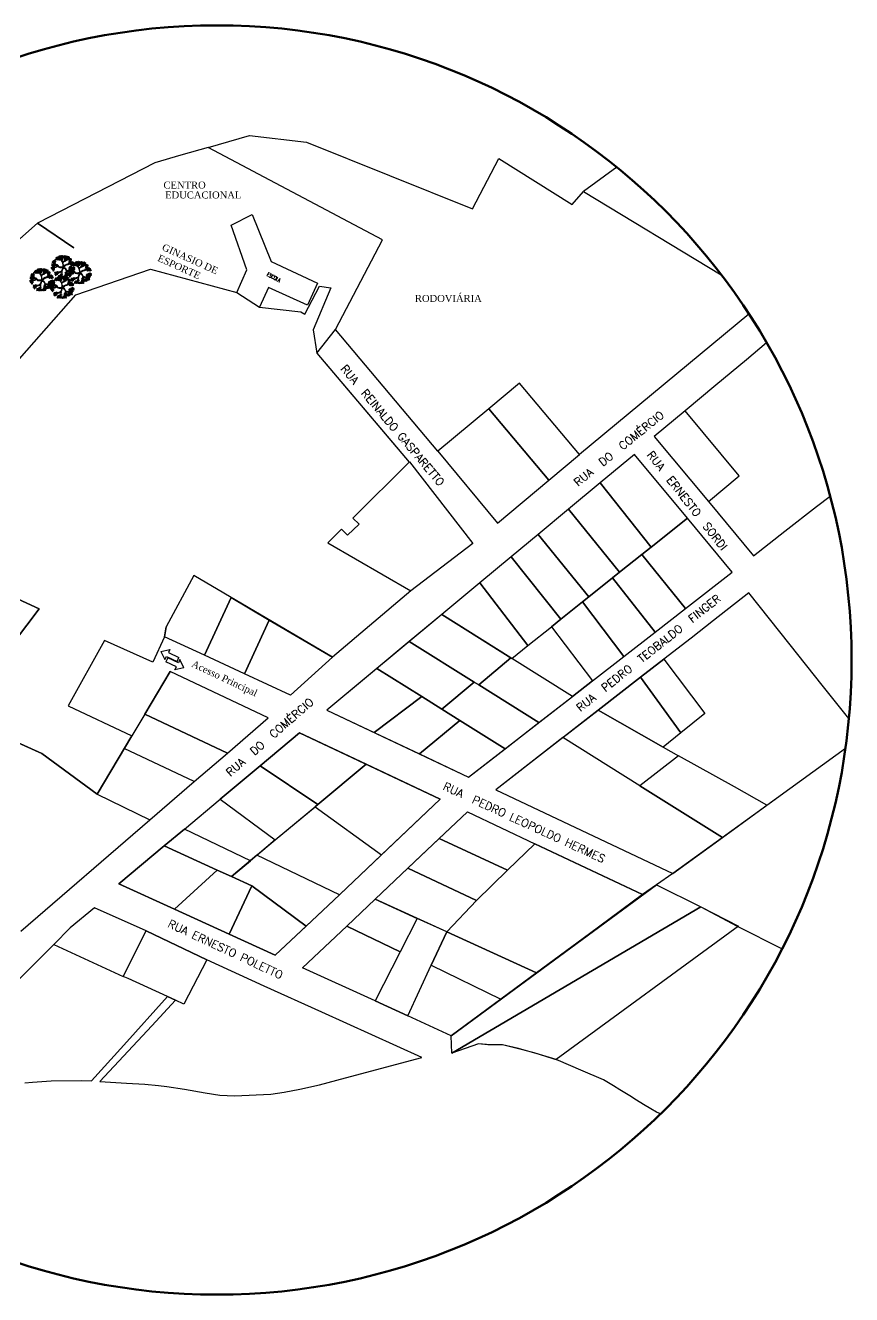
# Model space of a CAD drawing. Header units: metres. Extents: x 2113 to 5678, y -2764 to 956.
# Drawn here: x 5368.2 to 5678, y -24.1 to 451.8 of the extents above; entities that cross this region are included whole.
import ezdxf
from ezdxf.enums import TextEntityAlignment as Align

# ---------------------------------------------------------------- set-up
doc = ezdxf.new("R2010")
doc.units = ezdxf.units.M
doc.header["$MEASUREMENT"] = 0
doc.linetypes.add('CONTINUO', pattern=[0])
for name, color, linetype in [('ATUALIZADO', 4, 'Continuous'), ('CADASTRO', 114, 'CONTINUO'), ('Layout', 3, 'Continuous'), ('Layout-int', 7, 'Continuous'), ('PAREDE', 7, 'Continuous'), ('TELHADO', 6, 'Continuous'), ('TextoÁreas', 7, 'Continuous'), ('TXT_LOGRADOUROS_2000', 7, 'Continuous'), ('TXT_QUADRAFISCAL_5000', 7, 'Continuous')]:
    doc.layers.add(name, color=color, linetype=linetype)
doc.styles.add('ROMANS', font='romans.shx')
doc.styles.add('SIMPLEX', font='simplex', dxfattribs={"height": 0.2})
doc.styles.add('TimesNewRoman', font='times.ttf')

# ---------------------------------------------------------------- blocks, each defined once
blk = doc.blocks.new('Setaxr01')
for p, q in [((925, 175), (0, 175)), ((0, 175), (0, -175)), ((1500, 0), (925, 450)), ((925, 450), (925, 175)), ((1500, 0), (925, -450)), ((925, -175), (0, -175)), ((925, -450), (925, -175))]:
    blk.add_line(p, q)
blk = doc.blocks.new('Arb009')
at = {"layer": 'Layout-int'}
h = blk.add_hatch(dxfattribs=at)
h.set_pattern_fill('_USER', color=0, scale=3.5, style=0, pattern_type=0)
h.set_pattern_definition([(0, (-461.5944, -432.1095), (0, 3.5), [])])
h.paths.add_polyline_path([(-177, 393), (-242, 396), (-266, 420), (-239, 390), (-177, 387), (-132, 381), (-111, 336), (-52, 247), (-16, 126), (-14, 37), (-94, 13), (-195, 28), (-218, 75), (-251, 114), (-384, 129), (-423, 221), (-393, 132), (-456, 129), (-393, 120), (-462, 81), (-379, 117), (-313, 108), (-260, 99), (-227, 72), (-310, 34), (-459, -14), (-313, 25), (-227, 58), (-198, 13), (-94, -2), (-49, 1), (-31, 7), (-22, 1), (-19, -8), (-22, -26), (-49, -103), (-73, -147), (-117, -189), (-156, -201), (-227, -215), (-281, -230), (-337, -293), (-281, -242), (-227, -221), (-156, -215), (-114, -201), (-82, -174), (-61, -180), (-55, -195), (-64, -260), (-70, -296), (-85, -325), (-114, -355), (-162, -370), (-192, -388), (-162, -373), (-114, -364), (-85, -340), (-91, -423), (-76, -325), (-64, -305), (-52, -266), (-55, -236), (-49, -210), (-49, -180), (-49, -156), (-40, -135), (-22, -97), (-14, -70), (-5, -34), (7, -20), (34, -23), (70, -34), (93, -49), (123, -121), (144, -147), (111, -210), (153, -251), (173, -281), (165, -328), (141, -352), (105, -373), (93, -417), (96, -432), (99, -414), (108, -376), (144, -355), (170, -331), (179, -284), (173, -251), (159, -242), (129, -218), (153, -162), (224, -165), (289, -174), (346, -204), (393, -248), (354, -198), (301, -168), (316, -121), (363, -112), (435, -165), (372, -112), (402, -94), (432, -88), (467, -82), (423, -85), (378, -94), (348, -106), (304, -106), (286, -165), (215, -156), (159, -141), (132, -97), (111, -46), (93, -23), (43, -8), (13, 4), (37, 34), (93, 87), (147, 126), (209, 138), (289, 161), (348, 152), (437, 149), (467, 155), (435, 155), (340, 161), (301, 170), (301, 209), (307, 253), (325, 304), (334, 348), (340, 369), (319, 304), (295, 247), (286, 191), (283, 173), (236, 152), (197, 147), (144, 135), (78, 102), (28, 52), (10, 58), (7, 105), (-5, 149), (-16, 200), (-8, 233), (10, 253), (52, 283), (99, 292), (144, 333), (188, 384), (206, 470), (173, 387), (135, 336), (96, 304), (78, 313), (70, 399), (70, 461), (67, 500), (58, 425), (61, 381), (70, 313), (67, 298), (40, 292), (16, 268), (-14, 247), (-31, 250), (-61, 304), (-55, 345), (-40, 381), (-34, 425), (-40, 473), (-58, 503), (-43, 464), (-43, 408), (-52, 381), (-61, 348), (-73, 328), (-91, 331), (-114, 372), (-132, 411), (-168, 467), (-135, 390)])
for points in [[(-533, -17), (-521, 1), (-521, -17), (-515, -32), (-521, -32), (-533, -29)], [(-512, 96), (-506, 105), (-500, 96), (-497, 84), (-503, 84), (-512, 87)], [(-506, 158), (-500, 167), (-494, 158), (-491, 147), (-497, 147), (-506, 149)], [(-503, 123), (-497, 132), (-491, 123), (-488, 111), (-494, 111), (-503, 114)], [(-497, 7), (-491, 16), (-485, 7), (-482, -5), (-488, -5), (-497, -2)], [(-491, 46), (-485, 49), (-482, 60), (-485, 69), (-488, 75), (-491, 66), (-494, 60)], [(-485, 224), (-479, 227), (-476, 239), (-479, 247), (-482, 253), (-485, 244), (-488, 239)], [(-479, 152), (-473, 161), (-468, 152), (-465, 141), (-470, 141), (-479, 144)], [(-473, 75), (-468, 78), (-465, 90), (-468, 99), (-470, 105), (-473, 96), (-476, 90)], [(-473, 123), (-468, 132), (-462, 123), (-459, 111), (-465, 111), (-473, 114)], [(-470, 244), (-465, 253), (-459, 244), (-456, 233), (-462, 233), (-470, 236)], [(-470, 66), (-465, 75), (-459, 66), (-456, 55), (-462, 55), (-470, 58)], [(-468, -20), (-462, -17), (-459, -5), (-462, 4), (-465, 10), (-468, 1), (-470, -5)], [(-177, 393), (-242, 396), (-266, 420), (-239, 390), (-177, 387), (-132, 381), (-111, 336), (-52, 247), (-16, 126), (-14, 37), (-94, 13), (-195, 28), (-218, 75), (-251, 114), (-384, 129), (-423, 221), (-393, 132), (-456, 129), (-393, 120), (-462, 81), (-379, 117), (-313, 108), (-260, 99), (-227, 72), (-310, 34), (-459, -14), (-313, 25), (-227, 58), (-198, 13), (-94, -2), (-49, 1), (-31, 7), (-22, 1), (-19, -8), (-22, -26), (-49, -103), (-73, -147), (-117, -189), (-156, -201), (-227, -215), (-281, -230), (-337, -293), (-281, -242), (-227, -221), (-156, -215), (-114, -201), (-82, -174), (-61, -180), (-55, -195), (-64, -260), (-70, -296), (-85, -325), (-114, -355), (-162, -370), (-192, -388), (-162, -373), (-114, -364), (-85, -340), (-91, -423), (-76, -325), (-64, -305), (-52, -266), (-55, -236), (-49, -210), (-49, -180), (-49, -156), (-40, -135), (-22, -97), (-14, -70), (-5, -34), (7, -20), (34, -23), (70, -34), (93, -49), (123, -121), (144, -147), (111, -210), (153, -251), (173, -281), (165, -328), (141, -352), (105, -373), (93, -417), (96, -432), (99, -414), (108, -376), (144, -355), (170, -331), (179, -284), (173, -251), (159, -242), (129, -218), (153, -162), (224, -165), (289, -174), (346, -204), (393, -248), (354, -198), (301, -168), (316, -121), (363, -112), (435, -165), (372, -112), (402, -94), (432, -88), (467, -82), (423, -85), (378, -94), (348, -106), (304, -106), (286, -165), (215, -156), (159, -141), (132, -97), (111, -46), (93, -23), (43, -8), (13, 4), (37, 34), (93, 87), (147, 126), (209, 138), (289, 161), (348, 152), (437, 149), (467, 155), (435, 155), (340, 161), (301, 170), (301, 209), (307, 253), (325, 304), (334, 348), (340, 369), (319, 304), (295, 247), (286, 191), (283, 173), (236, 152), (197, 147), (144, 135), (78, 102), (28, 52), (10, 58), (7, 105), (-5, 149), (-16, 200), (-8, 233), (10, 253), (52, 283), (99, 292), (144, 333), (188, 384), (206, 470), (173, 387), (135, 336), (96, 304), (78, 313), (70, 399), (70, 461), (67, 500), (58, 425), (61, 381), (70, 313), (67, 298), (40, 292), (16, 268), (-14, 247), (-31, 250), (-61, 304), (-55, 345), (-40, 381), (-34, 425), (-40, 473), (-58, 503), (-43, 464), (-43, 408), (-52, 381), (-61, 348), (-73, 328), (-91, 331), (-114, 372), (-132, 411), (-168, 467), (-135, 390)], [(-462, 221), (-456, 230), (-450, 221), (-447, 209), (-453, 209), (-462, 212)], [(-459, 274), (-453, 283), (-447, 274), (-444, 262), (-450, 262), (-459, 265)], [(-459, 31), (-453, 40), (-447, 31), (-444, 19), (-450, 19), (-459, 22)], [(-450, 179), (-444, 182), (-441, 194), (-444, 203), (-447, 209), (-450, 200), (-453, 194)], [(-444, 304), (-438, 313), (-432, 304), (-429, 292), (-435, 292), (-444, 295)], [(-441, 55), (-435, 58), (-432, 69), (-435, 78), (-438, 84), (-441, 75), (-444, 69)], [(-438, 236), (-432, 239), (-429, 250), (-432, 259), (-435, 265), (-438, 256), (-441, 250)], [(-435, 144), (-429, 147), (-426, 158), (-429, 167), (-432, 173), (-435, 164), (-438, 158)], [(-438, 19), (-432, 28), (-426, 19), (-423, 7), (-429, 7), (-438, 10)], [(-429, 233), (-423, 241), (-417, 233), (-414, 221), (-420, 221), (-429, 224)], [(-423, 277), (-417, 286), (-411, 277), (-408, 265), (-414, 265), (-423, 268)], [(-423, 55), (-411, 72), (-411, 55), (-405, 40), (-411, 40), (-423, 43)], [(-408, 310), (-402, 319), (-396, 310), (-393, 298), (-399, 298), (-408, 301)], [(-402, 233), (-396, 236), (-393, 247), (-396, 256), (-399, 262), (-402, 253), (-405, 247)], [(-396, 66), (-390, 69), (-387, 81), (-390, 90), (-393, 96), (-396, 87), (-399, 81)], [(-396, 10), (-390, 13), (-387, 25), (-390, 34), (-393, 40), (-396, 31), (-399, 25)], [(-390, 188), (-384, 191), (-381, 203), (-384, 212), (-387, 218), (-390, 209), (-393, 203)], [(-384, 283), (-379, 292), (-373, 283), (-370, 271), (-376, 271), (-384, 274)], [(-384, 170), (-379, 179), (-373, 170), (-370, 158), (-376, 158), (-384, 161)], [(-379, 244), (-373, 253), (-367, 244), (-364, 233), (-370, 233), (-379, 236)], [(-376, 328), (-370, 336), (-364, 328), (-361, 316), (-367, 316), (-376, 319)], [(-373, 209), (-367, 218), (-361, 209), (-358, 197), (-364, 197), (-373, 200)], [(-361, 262), (-349, 280), (-349, 262), (-343, 247), (-349, 247), (-361, 250)], [(-352, 363), (-346, 372), (-340, 363), (-337, 351), (-343, 351), (-352, 354)], [(-352, 152), (-340, 170), (-340, 152), (-334, 138), (-340, 138), (-352, 141)], [(-349, 75), (-343, 78), (-340, 90), (-343, 99), (-346, 105), (-349, 96), (-352, 90)], [(-325, 393), (-319, 402), (-313, 393), (-310, 381), (-316, 381), (-325, 384)], [(-316, 411), (-310, 414), (-307, 425), (-310, 434), (-313, 440), (-316, 431), (-319, 425)], [(-310, 348), (-304, 357), (-298, 348), (-295, 336), (-301, 336), (-310, 339)], [(-289, 375), (-284, 378), (-281, 390), (-284, 399), (-287, 405), (-289, 396), (-292, 390)], [(-284, 440), (-278, 443), (-275, 455), (-278, 464), (-281, 470), (-284, 461), (-287, 455)], [(-287, 360), (-281, 369), (-275, 360), (-272, 348), (-278, 348), (-287, 351)], [(-284, 422), (-278, 431), (-272, 422), (-269, 411), (-275, 411), (-284, 414)], [(-278, 399), (-272, 408), (-266, 399), (-263, 387), (-269, 387), (-278, 390)], [(-272, 333), (-266, 342), (-260, 333), (-257, 322), (-263, 322), (-272, 325)], [(-263, 420), (-257, 422), (-254, 434), (-257, 443), (-260, 449), (-263, 440), (-266, 434)], [(-257, 357), (-251, 360), (-248, 372), (-251, 381), (-254, 387), (-257, 378), (-260, 372)], [(-239, 381), (-233, 390), (-227, 381), (-224, 369), (-230, 369), (-239, 372)], [(-230, 405), (-224, 408), (-221, 420), (-224, 428), (-227, 434), (-230, 425), (-233, 420)], [(-227, 461), (-221, 470), (-215, 461), (-212, 449), (-218, 449), (-227, 452)], [(-227, 357), (-221, 366), (-215, 357), (-212, 345), (-218, 345), (-227, 348)], [(-215, 485), (-209, 494), (-203, 485), (-200, 473), (-206, 473), (-215, 476)], [(-212, 375), (-206, 384), (-200, 375), (-198, 363), (-203, 363), (-212, 366)], [(-200, 414), (-195, 422), (-189, 414), (-186, 402), (-192, 402), (-200, 405)], [(-195, 449), (-183, 467), (-183, 449), (-177, 434), (-183, 434), (-195, 437)], [(-192, 336), (-186, 339), (-183, 351), (-186, 360), (-189, 366), (-192, 357), (-195, 351)], [(-186, 482), (-180, 491), (-174, 482), (-171, 470), (-177, 470), (-186, 473)], [(-180, 491), (-174, 494), (-171, 506), (-174, 514), (-177, 520), (-180, 512), (-183, 506)], [(-171, 414), (-165, 422), (-159, 414), (-156, 402), (-162, 402), (-171, 405)], [(-162, 497), (-156, 506), (-150, 497), (-147, 485), (-153, 485), (-162, 488)], [(-162, 366), (-156, 375), (-150, 366), (-147, 354), (-153, 354), (-162, 357)], [(-162, 336), (-156, 345), (-150, 336), (-147, 325), (-153, 325), (-162, 328)], [(-147, 464), (-141, 473), (-135, 464), (-132, 452), (-138, 452), (-147, 455)], [(-144, 523), (-138, 532), (-132, 523), (-129, 512), (-135, 512), (-144, 514)], [(-129, 422), (-123, 431), (-117, 422), (-114, 411), (-120, 411), (-129, 414)], [(-117, 506), (-111, 514), (-106, 506), (-103, 494), (-108, 494), (-117, 497)], [(-108, 452), (-103, 455), (-100, 467), (-103, 476), (-106, 482), (-108, 473), (-111, 467)], [(-108, 390), (-97, 408), (-97, 390), (-91, 375), (-97, 375), (-108, 378)], [(-106, 529), (-100, 538), (-94, 529), (-91, 517), (-97, 517), (-106, 520)], [(-106, 440), (-100, 449), (-94, 440), (-91, 428), (-97, 428), (-106, 431)], [(-100, 497), (-94, 506), (-88, 497), (-85, 485), (-91, 485), (-100, 488)], [(-82, 369), (-76, 372), (-73, 384), (-76, 393), (-79, 399), (-82, 390), (-85, 384)], [(-76, 479), (-70, 488), (-64, 479), (-61, 467), (-67, 467), (-76, 470)], [(-73, 402), (-67, 405), (-64, 417), (-67, 425), (-70, 431), (-73, 422), (-76, 417)], [(-67, 512), (-61, 514), (-58, 526), (-61, 535), (-64, 541), (-67, 532), (-70, 526)], [(-70, 449), (-64, 458), (-58, 449), (-55, 437), (-61, 437), (-70, 440)], [(-49, 520), (-43, 529), (-37, 520), (-34, 509), (-40, 509), (-49, 512)], [(-46, 497), (-40, 506), (-34, 497), (-31, 485), (-37, 485), (-46, 488)], [(-28, 345), (-22, 348), (-19, 360), (-22, 369), (-25, 375), (-28, 366), (-31, 360)], [(-28, 532), (-22, 541), (-16, 532), (-14, 520), (-19, 520), (-28, 523)], [(-16, 461), (-11, 464), (-8, 476), (-11, 485), (-14, 491), (-16, 482), (-19, 476)], [(-8, 402), (-2, 405), (1, 417), (-2, 425), (-5, 431), (-8, 422), (-11, 417)], [(-2, 517), (4, 526), (10, 517), (13, 506), (7, 506), (-2, 509)], [(7, 482), (13, 491), (19, 482), (22, 470), (16, 470), (7, 473)], [(25, 431), (31, 440), (37, 431), (40, 420), (34, 420), (25, 422)], [(34, 470), (40, 479), (46, 470), (49, 458), (43, 458), (34, 461)], [(43, 485), (49, 488), (52, 500), (49, 509), (46, 514), (43, 506), (40, 500)], [(64, 523), (70, 532), (75, 523), (78, 512), (73, 512), (64, 514)], [(75, 390), (81, 399), (87, 390), (90, 378), (84, 378), (75, 381)], [(81, 479), (87, 488), (93, 479), (96, 467), (90, 467), (81, 470)], [(84, 446), (90, 455), (96, 446), (99, 434), (93, 434), (84, 437)], [(90, 491), (96, 494), (99, 506), (96, 514), (93, 520), (90, 512), (87, 506)], [(99, 408), (111, 425), (111, 408), (117, 393), (111, 393), (99, 396)], [(102, 369), (108, 378), (114, 369), (117, 357), (111, 357), (102, 360)], [(114, 482), (120, 491), (126, 482), (129, 470), (123, 470), (114, 473)], [(123, 517), (129, 526), (135, 517), (138, 506), (132, 506), (123, 509)], [(126, 360), (132, 369), (138, 360), (141, 348), (135, 348), (126, 351)], [(141, 449), (147, 458), (153, 449), (156, 437), (150, 437), (141, 440)], [(141, 393), (147, 402), (153, 393), (156, 381), (150, 381), (141, 384)], [(144, 497), (150, 506), (156, 497), (159, 485), (153, 485), (144, 488)], [(144, 473), (150, 482), (156, 473), (159, 461), (153, 461), (144, 464)], [(153, 325), (159, 333), (165, 325), (167, 313), (162, 313), (153, 316)], [(162, 402), (167, 405), (170, 417), (167, 425), (165, 431), (162, 422), (159, 417)], [(176, 458), (182, 461), (185, 473), (182, 482), (179, 488), (176, 479), (173, 473)], [(173, 345), (179, 354), (185, 345), (188, 333), (182, 333), (173, 336)], [(179, 503), (185, 512), (191, 503), (194, 491), (188, 491), (179, 494)], [(200, 342), (206, 345), (209, 357), (206, 366), (203, 372), (200, 363), (197, 357)], [(212, 408), (218, 411), (221, 422), (218, 431), (215, 437), (212, 428), (209, 422)], [(218, 473), (224, 476), (227, 488), (224, 497), (221, 503), (218, 494), (215, 488)], [(218, 384), (224, 393), (230, 384), (233, 372), (227, 372), (218, 375)], [(221, 449), (227, 458), (233, 449), (236, 437), (230, 437), (221, 440)], [(230, 363), (236, 372), (242, 363), (245, 351), (239, 351), (230, 354)], [(251, 408), (256, 417), (262, 408), (265, 396), (259, 396), (251, 399)], [(254, 372), (265, 390), (265, 372), (271, 357), (265, 357), (254, 360)], [(254, 209), (265, 227), (265, 209), (271, 194), (265, 194), (254, 197)], [(256, 467), (262, 476), (268, 467), (271, 455), (265, 455), (256, 458)], [(256, 437), (262, 446), (268, 437), (271, 425), (265, 425), (256, 428)], [(268, 268), (280, 286), (280, 268), (286, 253), (280, 253), (268, 256)], [(274, 313), (286, 331), (286, 313), (292, 298), (286, 298), (274, 301)], [(283, 357), (295, 375), (295, 357), (301, 342), (295, 342), (283, 345)], [(289, 399), (295, 408), (301, 399), (304, 387), (298, 387), (289, 390)], [(301, 295), (307, 298), (310, 310), (307, 319), (304, 325), (301, 316), (298, 310)], [(313, 342), (319, 345), (322, 357), (319, 366), (316, 372), (313, 363), (310, 357)], [(313, 224), (319, 233), (325, 224), (328, 212), (322, 212), (313, 215)], [(322, 244), (328, 247), (331, 259), (328, 268), (325, 274), (322, 265), (319, 259)], [(328, 191), (340, 209), (340, 191), (346, 176), (340, 176), (328, 179)], [(334, 369), (340, 372), (343, 384), (340, 393), (337, 399), (334, 390), (331, 384)], [(340, 313), (346, 316), (348, 328), (346, 336), (343, 342), (340, 333), (337, 328)], [(343, 265), (348, 268), (351, 280), (348, 289), (346, 295), (343, 286), (340, 280)], [(343, 227), (354, 244), (354, 227), (360, 212), (354, 212), (343, 215)], [(343, 114), (354, 132), (354, 114), (360, 99), (354, 99), (343, 102)], [(357, 351), (363, 354), (366, 366), (363, 375), (360, 381), (357, 372), (354, 366)], [(363, 331), (369, 333), (372, 345), (369, 354), (366, 360), (363, 351), (360, 345)], [(363, 250), (369, 259), (375, 250), (378, 239), (372, 239), (363, 241)], [(366, 188), (372, 191), (375, 203), (372, 212), (369, 218), (366, 209), (363, 203)], [(363, 129), (375, 147), (375, 129), (381, 114), (375, 114), (363, 117)], [(372, 179), (378, 188), (384, 179), (387, 167), (381, 167), (372, 170)], [(384, 141), (390, 149), (396, 141), (399, 129), (393, 129), (384, 132)], [(393, 241), (399, 250), (405, 241), (408, 230), (402, 230), (393, 233)], [(396, 179), (402, 182), (405, 194), (402, 203), (399, 209), (396, 200), (393, 194)], [(393, 1), (399, 10), (405, 1), (408, -11), (402, -11), (393, -8)], [(396, 215), (402, 224), (408, 215), (411, 203), (405, 203), (396, 206)], [(405, 176), (411, 185), (417, 176), (420, 164), (414, 164), (405, 167)], [(408, 114), (414, 117), (417, 129), (414, 138), (411, 144), (408, 135), (405, 129)], [(411, 253), (417, 262), (423, 253), (426, 241), (420, 241), (411, 244)], [(411, 108), (417, 117), (423, 108), (426, 96), (420, 96), (411, 99)], [(420, -5), (426, 4), (432, -5), (435, -17), (429, -17), (420, -14)], [(426, 167), (432, 170), (435, 182), (432, 191), (429, 197), (426, 188), (423, 182)], [(426, 224), (432, 233), (437, 224), (440, 212), (435, 212), (426, 215)], [(435, 105), (440, 108), (443, 120), (440, 129), (437, 135), (435, 126), (432, 120)], [(437, 203), (443, 212), (449, 203), (452, 191), (446, 191), (437, 194)], [(446, 1), (452, 10), (458, 1), (461, -11), (455, -11), (446, -8)], [(455, 25), (461, 34), (467, 25), (470, 13), (464, 13), (455, 16)], [(461, 218), (467, 227), (473, 218), (476, 206), (470, 206), (461, 209)], [(464, 173), (470, 176), (473, 188), (470, 197), (467, 203), (464, 194), (461, 188)], [(461, 114), (467, 123), (473, 114), (476, 102), (470, 102), (461, 105)], [(467, 120), (473, 123), (476, 135), (473, 144), (470, 149), (467, 141), (464, 135)], [(473, 176), (479, 185), (485, 176), (488, 164), (482, 164), (473, 167)], [(482, 10), (488, 19), (494, 10), (497, -2), (491, -2), (482, 1)], [(494, 144), (500, 152), (506, 144), (509, 132), (503, 132), (494, 135)], [(-506, -32), (-500, -29), (-497, -17), (-500, -8), (-503, -2), (-506, -11), (-509, -17)], [(-509, -55), (-497, -37), (-497, -55), (-491, -70), (-497, -70), (-509, -67)], [(-488, -82), (-476, -64), (-476, -82), (-470, -97), (-476, -97), (-488, -94)], [(-482, -52), (-476, -49), (-473, -37), (-476, -29), (-479, -23), (-482, -32), (-485, -37)], [(-462, -115), (-456, -106), (-450, -115), (-447, -126), (-453, -126), (-462, -124)], [(-453, -58), (-447, -55), (-444, -43), (-447, -34), (-450, -29), (-453, -37), (-456, -43)], [(-453, -85), (-447, -76), (-441, -85), (-438, -97), (-444, -97), (-453, -94)], [(-450, -150), (-444, -141), (-438, -150), (-435, -162), (-441, -162), (-450, -159)], [(-444, -124), (-438, -115), (-432, -124), (-429, -135), (-435, -135), (-444, -132)], [(-441, -23), (-435, -14), (-429, -23), (-426, -34), (-432, -34), (-441, -32)], [(-438, -52), (-432, -43), (-426, -52), (-423, -64), (-429, -64), (-438, -61)], [(-435, -76), (-429, -67), (-423, -76), (-420, -88), (-426, -88), (-435, -85)], [(-417, -43), (-411, -40), (-408, -29), (-411, -20), (-414, -14), (-417, -23), (-420, -29)], [(-411, -61), (-405, -52), (-399, -61), (-396, -73), (-402, -73), (-411, -70)], [(-411, -91), (-405, -82), (-399, -91), (-396, -103), (-402, -103), (-411, -100)], [(-376, -313), (-370, -310), (-367, -299), (-370, -290), (-373, -284), (-376, -293), (-379, -299)], [(-373, -227), (-361, -210), (-361, -227), (-355, -242), (-361, -242), (-373, -239)], [(-361, -278), (-355, -269), (-349, -278), (-346, -290), (-352, -290), (-361, -287)], [(-355, -331), (-349, -328), (-346, -316), (-349, -307), (-352, -302), (-355, -310), (-358, -316)], [(-352, -207), (-340, -189), (-340, -207), (-334, -221), (-340, -221), (-352, -218)], [(-340, -266), (-334, -263), (-331, -251), (-334, -242), (-337, -236), (-340, -245), (-343, -251)], [(-337, -367), (-331, -364), (-328, -352), (-331, -343), (-334, -337), (-337, -346), (-340, -352)], [(-325, -331), (-319, -328), (-316, -316), (-319, -307), (-322, -302), (-325, -310), (-328, -316)], [(-322, -236), (-316, -227), (-310, -236), (-307, -248), (-313, -248), (-322, -245)], [(-304, -215), (-298, -207), (-292, -215), (-289, -227), (-295, -227), (-304, -224)], [(-301, -302), (-295, -299), (-292, -287), (-295, -278), (-298, -272), (-301, -281), (-304, -287)], [(-304, -310), (-298, -302), (-292, -310), (-289, -322), (-295, -322), (-304, -319)], [(-292, -198), (-287, -189), (-281, -198), (-278, -210), (-284, -210), (-292, -207)], [(-284, -254), (-278, -245), (-272, -254), (-269, -266), (-275, -266), (-284, -263)], [(-284, -293), (-272, -275), (-272, -293), (-266, -307), (-272, -307), (-284, -305)], [(-284, -322), (-278, -313), (-272, -322), (-269, -334), (-275, -334), (-284, -331)], [(-269, -183), (-263, -174), (-257, -183), (-254, -195), (-260, -195), (-269, -192)], [(-263, -269), (-257, -260), (-251, -269), (-248, -281), (-254, -281), (-263, -278)], [(-230, -251), (-218, -233), (-218, -251), (-212, -266), (-218, -266), (-230, -263)], [(-221, -423), (-215, -420), (-212, -408), (-215, -399), (-218, -394), (-221, -402), (-224, -408)], [(-221, -435), (-209, -417), (-209, -435), (-203, -450), (-209, -450), (-221, -447)], [(-212, -397), (-206, -394), (-203, -382), (-206, -373), (-209, -367), (-212, -376), (-215, -382)], [(-209, -355), (-203, -346), (-198, -355), (-195, -367), (-200, -367), (-209, -364)], [(-198, -397), (-192, -388), (-186, -397), (-183, -408), (-189, -408), (-198, -405)], [(-198, -423), (-192, -414), (-186, -423), (-183, -435), (-189, -435), (-198, -432)], [(-183, -373), (-177, -370), (-174, -358), (-177, -349), (-180, -343), (-183, -352), (-186, -358)], [(-171, -420), (-165, -417), (-162, -405), (-165, -397), (-168, -391), (-171, -399), (-174, -405)], [(-159, -355), (-153, -346), (-147, -355), (-144, -367), (-150, -367), (-159, -364)], [(-156, -411), (-144, -394), (-144, -411), (-138, -426), (-144, -426), (-156, -423)], [(-150, -441), (-144, -432), (-138, -441), (-135, -453), (-141, -453), (-150, -450)], [(-138, -391), (-132, -382), (-126, -391), (-123, -402), (-129, -402), (-138, -399)], [(-129, -343), (-123, -340), (-120, -328), (-123, -319), (-126, -313), (-129, -322), (-132, -328)], [(-117, -441), (-111, -438), (-108, -426), (-111, -417), (-114, -411), (-117, -420), (-120, -426)], [(-114, -373), (-108, -364), (-103, -373), (-100, -385), (-106, -385), (-114, -382)], [(-97, -293), (-85, -275), (-85, -293), (-79, -307), (-85, -307), (-97, -305)], [(-94, -444), (-88, -435), (-82, -444), (-79, -456), (-85, -456), (-94, -453)], [(-67, -432), (-61, -429), (-58, -417), (-61, -408), (-64, -402), (-67, -411), (-70, -417)], [(-64, -385), (-58, -382), (-55, -370), (-58, -361), (-61, -355), (-64, -364), (-67, -370)], [(-52, -310), (-40, -293), (-40, -310), (-34, -325), (-40, -325), (-52, -322)], [(-52, -382), (-46, -373), (-40, -382), (-37, -394), (-43, -394), (-52, -391)], [(-40, -411), (-34, -402), (-28, -411), (-25, -423), (-31, -423), (-40, -420)], [(-40, -441), (-34, -432), (-28, -441), (-25, -453), (-31, -453), (-40, -450)], [(-11, -411), (-5, -402), (1, -411), (4, -423), (-2, -423), (-11, -420)], [(4, -444), (16, -426), (16, -444), (22, -459), (16, -459), (4, -456)], [(31, -429), (37, -420), (43, -429), (46, -441), (40, -441), (31, -438)], [(34, -385), (40, -376), (46, -385), (49, -397), (43, -397), (34, -394)], [(55, -414), (61, -405), (67, -414), (70, -426), (64, -426), (55, -423)], [(58, -438), (64, -429), (70, -438), (73, -450), (67, -450), (58, -447)], [(67, -388), (73, -379), (78, -388), (81, -399), (75, -399), (67, -397)], [(75, -432), (81, -429), (84, -417), (81, -408), (78, -402), (75, -411), (73, -417)], [(75, -364), (81, -355), (87, -364), (90, -376), (84, -376), (75, -373)], [(81, -358), (87, -355), (90, -343), (87, -334), (84, -328), (81, -337), (78, -343)], [(90, -444), (96, -435), (102, -444), (105, -456), (99, -456), (90, -453)], [(93, -230), (99, -221), (105, -230), (108, -242), (102, -242), (93, -239)], [(99, -307), (105, -299), (111, -307), (114, -319), (108, -319), (99, -316)], [(99, -349), (105, -340), (111, -349), (114, -361), (108, -361), (99, -358)], [(102, -269), (114, -251), (114, -269), (120, -284), (114, -284), (102, -281)], [(102, -420), (108, -411), (114, -420), (117, -432), (111, -432), (102, -429)], [(117, -248), (123, -239), (129, -248), (132, -260), (126, -260), (117, -257)], [(117, -388), (123, -379), (129, -388), (132, -399), (126, -399), (117, -397)], [(123, -349), (129, -346), (132, -334), (129, -325), (126, -319), (123, -328), (120, -334)], [(132, -429), (138, -420), (144, -429), (147, -441), (141, -441), (132, -438)], [(141, -313), (147, -310), (150, -299), (147, -290), (144, -284), (141, -293), (138, -299)], [(144, -215), (150, -207), (156, -215), (159, -227), (153, -227), (144, -224)], [(147, -402), (153, -399), (156, -388), (153, -379), (150, -373), (147, -382), (144, -388)], [(156, -432), (167, -414), (167, -432), (173, -447), (167, -447), (156, -444)], [(167, -399), (173, -397), (176, -385), (173, -376), (170, -370), (167, -379), (165, -385)], [(167, -233), (173, -224), (179, -233), (182, -245), (176, -245), (167, -242)], [(176, -349), (182, -340), (188, -349), (191, -361), (185, -361), (176, -358)], [(188, -340), (194, -337), (197, -325), (194, -316), (191, -310), (188, -319), (185, -325)], [(197, -260), (203, -251), (209, -260), (212, -272), (206, -272), (197, -269)], [(200, -284), (206, -275), (212, -284), (215, -296), (209, -296), (200, -293)], [(206, -355), (212, -346), (218, -355), (221, -367), (215, -367), (206, -364)], [(218, -319), (224, -310), (230, -319), (233, -331), (227, -331), (218, -328)], [(254, -322), (259, -313), (265, -322), (268, -334), (262, -334), (254, -331)], [(265, -233), (271, -224), (277, -233), (280, -245), (274, -245), (265, -242)], [(268, -278), (274, -269), (280, -278), (283, -290), (277, -290), (268, -287)], [(274, -213), (280, -210), (283, -198), (280, -189), (277, -183), (274, -192), (271, -198)], [(274, -346), (280, -337), (286, -346), (289, -358), (283, -358), (274, -355)], [(280, -322), (286, -313), (292, -322), (295, -334), (289, -334), (280, -331)], [(295, -254), (301, -245), (307, -254), (310, -266), (304, -266), (295, -263)], [(298, -79), (310, -61), (310, -79), (316, -94), (310, -94), (298, -91)], [(298, -224), (304, -215), (310, -224), (313, -236), (307, -236), (298, -233)], [(304, -334), (310, -325), (316, -334), (319, -346), (313, -346), (304, -343)], [(307, -293), (313, -284), (319, -293), (322, -305), (316, -305), (307, -302)], [(316, -159), (328, -141), (328, -159), (334, -174), (328, -174), (316, -171)], [(319, -269), (325, -260), (331, -269), (334, -281), (328, -281), (319, -278)], [(322, -40), (334, -23), (334, -40), (340, -55), (334, -55), (322, -52)], [(334, -260), (340, -257), (343, -245), (340, -236), (337, -230), (334, -239), (331, -245)], [(343, -94), (348, -91), (351, -79), (348, -70), (346, -64), (343, -73), (340, -79)], [(340, -290), (346, -281), (351, -290), (354, -302), (348, -302), (340, -299)], [(351, -233), (357, -224), (363, -233), (366, -245), (360, -245), (351, -242)], [(354, -257), (360, -248), (366, -257), (369, -269), (363, -269), (354, -266)], [(363, -58), (369, -49), (375, -58), (378, -70), (372, -70), (363, -67)], [(369, -165), (375, -162), (378, -150), (375, -141), (372, -135), (369, -144), (366, -150)], [(369, -290), (375, -281), (381, -290), (384, -302), (378, -302), (369, -299)], [(381, -26), (387, -17), (393, -26), (396, -37), (390, -37), (381, -34)], [(381, -207), (387, -198), (393, -207), (396, -218), (390, -218), (381, -215)], [(384, -296), (390, -293), (393, -281), (390, -272), (387, -266), (384, -275), (381, -281)], [(396, -70), (402, -67), (405, -55), (402, -46), (399, -40), (396, -49), (393, -55)], [(399, -248), (405, -245), (408, -233), (405, -224), (402, -218), (399, -227), (396, -233)], [(396, -293), (402, -284), (408, -293), (411, -305), (405, -305), (396, -302)], [(411, -138), (417, -135), (420, -124), (417, -115), (414, -109), (411, -118), (408, -124)], [(408, -168), (414, -159), (420, -168), (423, -180), (417, -180), (408, -177)], [(408, -257), (414, -248), (420, -257), (423, -269), (417, -269), (408, -266)], [(414, -73), (420, -64), (426, -73), (429, -85), (423, -85), (414, -82)], [(414, -224), (420, -215), (426, -224), (429, -236), (423, -236), (414, -233)], [(414, -284), (420, -275), (426, -284), (429, -296), (423, -296), (414, -293)], [(417, -46), (423, -37), (429, -46), (432, -58), (426, -58), (417, -55)], [(423, -138), (429, -129), (435, -138), (437, -150), (432, -150), (423, -147)], [(432, -180), (437, -171), (443, -180), (446, -192), (440, -192), (432, -189)], [(435, -281), (440, -272), (446, -281), (449, -293), (443, -293), (435, -290)], [(440, -61), (446, -52), (452, -61), (455, -73), (449, -73), (440, -70)], [(446, -37), (452, -29), (458, -37), (461, -49), (455, -49), (446, -46)], [(458, -121), (464, -118), (467, -106), (464, -97), (461, -91), (458, -100), (455, -106)], [(458, -150), (464, -141), (470, -150), (473, -162), (467, -162), (458, -159)], [(473, -29), (479, -20), (485, -29), (488, -40), (482, -40), (473, -37)], [(482, -88), (488, -85), (491, -73), (488, -64), (485, -58), (482, -67), (479, -73)], [(497, -14), (503, -5), (509, -14), (512, -26), (506, -26), (497, -23)], [(497, -76), (503, -67), (509, -76), (512, -88), (506, -88), (497, -85)], [(509, -70), (515, -61), (521, -70), (524, -82), (518, -82), (509, -79)]]:
    blk.add_lwpolyline(points, close=True)

msp = doc.modelspace()

# ---------------------------------------------------------------- linework, layer by layer
at = {"color": 1, "lineweight": 30, "flags": 128}
for points in [[(5341.998, 299.6), (5387.179, 350.763), (5415.099, 360.336), (5447.472, 351.673), (5456.025, 346.164), (5471.52, 344.325), (5472.953, 343.562), (5478.52, 353.955), (5482.693, 353.391), (5476.086, 337.595), (5477.457, 328.893), (5512.133, 288.035), (5490.99, 267.065), (5493.295, 264.793), (5488.981, 260.645), (5486.698, 262.896), (5481.655, 257.783), (5512.732, 239.719), (5483.378, 214.88), (5431.363, 245.504), (5421.028, 226.268), (5420.377, 222.535), (5416.026, 213.023), (5397.825, 221.19), (5384.277, 196.697), (5408.138, 185.385)], [(5349.789, 201.895), (5373.343, 233.046), (5347.741, 244.794)], [(5408.138, 185.385), (5395.133, 163.565), (5374.372, 178.79), (5349.109, 190.149)]]:
    msp.add_lwpolyline(points, dxfattribs=at)
at = {"layer": 'ATUALIZADO'}
for p, q in [((5397.825, 221.19), (5384.277, 196.697)), ((5384.277, 196.697), (5408.138, 185.385)), ((5349.109, 190.149), (5374.372, 178.79)), ((5395.133, 163.565), (5408.138, 185.385)), ((5374.372, 178.79), (5395.133, 163.565))]:
    msp.add_line(p, q, dxfattribs=at)
for points in [[(5477.457, 328.893), (5508.662, 292.02)], [(5334.553, 229.678), (5346.336, 244.488), (5347.741, 244.794), (5373.343, 233.046), (5349.789, 201.895), (5349.109, 190.149), (5374.372, 178.79)]]:
    msp.add_lwpolyline(points, dxfattribs=at)
at = {"layer": 'CADASTRO', "color": 0, "linetype": 'CONTINUO', "flags": 128}
msp.add_lwpolyline([(5447.472, 351.673), (5451.208, 360.125), (5445.372, 376.928), (5453.228, 380.935), (5460.389, 363.241), (5477.678, 355.176), (5473.933, 346.878), (5459.321, 353.47), (5456.025, 346.164)], dxfattribs=at)
at = {"layer": 'PAREDE'}
for p, q in [((5436.706, 406.041), (5426.535, 403.085)), ((5436.706, 406.041), (5426.535, 403.085)), ((5502.144, 371.381), (5436.706, 406.041)), ((5502.144, 371.381), (5436.706, 406.041)), ((5416.806, 400.258), (5372.789, 377.639)), ((5416.806, 400.258), (5372.789, 377.639)), ((5426.535, 403.085), (5416.806, 400.258)), ((5426.535, 403.085), (5416.806, 400.258)), ((5372.789, 377.639), (5358.247, 364.927)), ((5372.789, 377.639), (5358.247, 364.927)), ((5386.34, 368.336), (5372.789, 377.639)), ((5372.789, 377.639), (5386.34, 368.336)), ((5386.34, 368.336), (5372.789, 377.639)), ((5372.789, 377.639), (5386.34, 368.336)), ((5484.449, 337.759), (5502.144, 371.381)), ((5484.449, 337.759), (5502.144, 371.381)), ((5477.457, 328.893), (5484.449, 337.759)), ((5413.004, 193.551), (5422.504, 209.491)), ((5459.238, 192.145), (5422.504, 209.491)), ((5413.004, 193.551), (5408.138, 185.385)), ((5443.942, 178.942), (5413.004, 193.551)), ((5443.942, 178.942), (5459.238, 192.145)), ((5431.519, 168.22), (5405.289, 180.606)), ((5431.519, 168.22), (5443.942, 178.942)), ((5431.519, 168.22), (5443.942, 178.942)), ((5414.89, 153.866), (5431.519, 168.22)), ((5414.89, 153.866), (5431.519, 168.22)), ((5414.89, 153.866), (5431.519, 168.22)), ((5395.133, 163.565), (5414.89, 153.866)), ((5395.133, 163.565), (5414.89, 153.866)), ((5366.526, 112.121), (5414.89, 153.866))]:
    msp.add_line(p, q, dxfattribs=at)
for points in [[(5484.449, 337.759), (5502.144, 371.381), (5436.706, 406.041), (5452.225, 410.551), (5473.652, 408.033), (5535.892, 382.982), (5545.772, 401.832), (5573.156, 384.569), (5577.439, 389.475), (5629.093, 358.295)], [(5484.449, 337.759), (5502.144, 371.381), (5436.706, 406.041), (5452.225, 410.551), (5473.652, 408.033), (5535.892, 382.982), (5545.772, 401.832), (5573.156, 384.569), (5577.439, 389.475), (5629.093, 358.295)], [(5589.966, 398.591), (5577.439, 389.475), (5629.093, 358.295)], [(5589.966, 398.591), (5577.439, 389.475), (5629.093, 358.295)], [(5589.966, 398.591), (5577.439, 389.475), (5629.093, 358.295)], [(5589.966, 398.591), (5577.439, 389.475), (5629.093, 358.295)], [(5639.491, 343.56), (5575.899, 290.871), (5553.52, 317.59), (5541.985, 308.001), (5522.86, 292.102), (5484.449, 337.759), (5502.144, 371.381)], [(5639.491, 343.56), (5575.899, 290.871), (5553.52, 317.59), (5541.985, 308.001), (5522.86, 292.102), (5484.449, 337.759), (5502.144, 371.381)], [(5646.105, 332.771), (5638.574, 326.414), (5627.039, 316.825), (5615.504, 307.236), (5603.969, 297.647), (5624.28, 273.215), (5641.136, 252.938), (5652.983, 262.152), (5664.829, 271.366), (5669.886, 275.298)], [(5646.105, 332.771), (5638.574, 326.414), (5627.039, 316.825), (5615.504, 307.236), (5603.969, 297.647), (5624.28, 273.215), (5641.136, 252.938), (5652.983, 262.152), (5664.829, 271.366), (5669.886, 275.298)], [(5512.137, 288.031), (5512.279, 288.172), (5512.279, 288.172), (5536.006, 257.516), (5512.732, 239.719), (5512.732, 239.719), (5512.732, 239.719)], [(5676.945, 191.871), (5673.902, 195.695), (5666.979, 204.394), (5654.909, 219.563), (5639.465, 238.971), (5626.235, 228.681), (5617.752, 222.084), (5607.601, 214.19), (5598.796, 207.341), (5582.945, 195.014), (5544.532, 165.139), (5610.998, 133.754), (5646.229, 159.351), (5675.646, 180.724)], [(5676.945, 191.871), (5673.902, 195.695), (5666.979, 204.394), (5654.909, 219.563), (5639.465, 238.971), (5626.235, 228.681), (5617.752, 222.084), (5607.601, 214.19), (5598.796, 207.341), (5582.945, 195.014), (5544.532, 165.139), (5610.998, 133.754), (5646.229, 159.351), (5675.646, 180.724)], [(5445.389, 237.246), (5445.389, 237.246), (5445.389, 237.246), (5435.345, 215.593), (5420.377, 222.535), (5421.028, 226.268)], [(5649.266, 161.558), (5610.998, 133.754), (5604.792, 129.531), (5599.546, 125.891)], [(5649.266, 161.558), (5610.998, 133.754), (5604.792, 129.531), (5599.546, 125.891)], [(5523.379, 146.909), (5533.915, 156.882), (5559.149, 144.967), (5548.908, 134.991), (5523.379, 146.909)], [(5523.379, 146.909), (5533.915, 156.882), (5559.149, 144.967), (5548.908, 134.991), (5523.379, 146.909)], [(5511.642, 135.799), (5523.379, 146.909), (5548.908, 134.991), (5537.302, 123.646), (5511.642, 135.799)], [(5511.642, 135.799), (5523.379, 146.909), (5548.908, 134.991), (5537.302, 123.646), (5511.642, 135.799)], [(5559.796, 96.547), (5599.546, 125.891), (5559.149, 144.967), (5548.908, 134.991), (5537.339, 123.684), (5526.156, 111.895), (5559.796, 96.547)], [(5559.796, 96.547), (5599.546, 125.891), (5559.149, 144.967), (5548.908, 134.991), (5537.339, 123.684), (5526.156, 111.895), (5559.796, 96.547)], [(5499.322, 124.138), (5511.642, 135.799), (5537.3, 123.647), (5526.183, 111.952), (5499.322, 124.138)], [(5499.322, 124.138), (5511.642, 135.799), (5537.3, 123.647), (5526.183, 111.952), (5499.322, 124.138)], [(5528.03, 66.362), (5527.839, 72.957), (5604.792, 129.531), (5621.383, 121.225), (5528.03, 66.362)], [(5527.839, 72.957), (5599.546, 125.891), (5604.792, 129.531), (5604.792, 129.531), (5621.383, 121.225), (5635.117, 114.086), (5651.915, 105.59)], [(5528.03, 66.362), (5527.839, 72.957), (5604.792, 129.531), (5621.383, 121.225), (5528.03, 66.362)], [(5527.839, 72.957), (5599.546, 125.891), (5604.792, 129.531), (5604.792, 129.531), (5621.383, 121.225), (5635.117, 114.086), (5651.915, 105.59)], [(5368.065, 55.3), (5370.851, 55.586), (5377.863, 56.014), (5389.078, 56.135), (5393.059, 55.984), (5405.184, 69.473), (5421.5, 87.624), (5424.506, 86.25), (5415.601, 76.673), (5396.193, 55.802), (5406.084, 55.22), (5413.023, 54.74), (5418.135, 54.332), (5421.312, 53.855), (5427.825, 52.879), (5435.633, 51.523), (5441.179, 50.675), (5446.665, 50.387), (5460.206, 51.016), (5465.242, 51.756), (5471.137, 52.932), (5478.524, 54.548), (5488.202, 57.142), (5516.802, 64.809), (5479.311, 81.757), (5457.746, 91.507), (5436.305, 101.438), (5413.46, 112.32), (5394.099, 120.917), (5385.045, 113.35), (5378.838, 107.119), (5362.154, 90.372)], [(5368.065, 55.3), (5370.851, 55.586), (5377.863, 56.014), (5389.078, 56.135), (5393.059, 55.984), (5405.184, 69.473), (5421.5, 87.624), (5424.506, 86.25), (5415.601, 76.673), (5396.193, 55.802), (5406.084, 55.22), (5413.023, 54.74), (5418.135, 54.332), (5421.312, 53.855), (5427.825, 52.879), (5435.633, 51.523), (5441.179, 50.675), (5446.665, 50.387), (5460.206, 51.016), (5465.242, 51.756), (5471.137, 52.932), (5478.524, 54.548), (5488.202, 57.142), (5516.802, 64.809), (5479.311, 81.757), (5457.746, 91.507), (5436.305, 101.438), (5413.46, 112.32), (5394.099, 120.917), (5385.045, 113.35), (5378.838, 107.119), (5362.154, 90.372)], [(5528.03, 66.362), (5621.383, 121.225), (5635.557, 113.982), (5567.21, 63.998), (5560.999, 65.944), (5553.035, 68.12), (5547.025, 69.568), (5541.53, 69.568), (5538.075, 69.922), (5528.03, 66.362)], [(5528.03, 66.362), (5621.383, 121.225), (5635.557, 113.982), (5567.21, 63.998), (5560.999, 65.944), (5553.035, 68.12), (5547.025, 69.568), (5541.53, 69.568), (5538.075, 69.922), (5528.03, 66.362)], [(5606.358, 43.691), (5604.838, 44.244), (5602.657, 45.557), (5599.923, 47.203), (5597.29, 48.788), (5594.843, 50.373), (5591.06, 52.643), (5588.636, 54.143), (5584.894, 56.458), (5576.433, 60.066), (5568.069, 63.714), (5558.986, 66.579), (5551.09, 68.589), (5547.025, 69.568), (5542.572, 69.568), (5538.075, 69.922), (5528.03, 66.362), (5527.839, 72.957)], [(5606.358, 43.691), (5604.838, 44.244), (5602.657, 45.557), (5599.923, 47.203), (5597.29, 48.788), (5594.843, 50.373), (5591.06, 52.643), (5588.636, 54.143), (5584.894, 56.458), (5576.433, 60.066), (5568.069, 63.714), (5558.986, 66.579), (5551.09, 68.589), (5547.025, 69.568), (5542.572, 69.568), (5538.075, 69.922), (5528.03, 66.362), (5527.839, 72.957)]]:
    msp.add_lwpolyline(points, dxfattribs=at)
for points in [[(5541.985, 308.001), (5564.399, 281.24), (5575.899, 290.871), (5553.52, 317.59)], [(5541.985, 308.001), (5564.399, 281.24), (5575.899, 290.871), (5553.52, 317.59)], [(5522.86, 292.102), (5545.234, 265.187), (5564.399, 281.24), (5541.985, 308.001)], [(5522.86, 292.102), (5545.234, 265.187), (5564.399, 281.24), (5541.985, 308.001)], [(5603.969, 297.647), (5624.28, 273.215), (5635.79, 282.833), (5615.504, 307.236)], [(5603.969, 297.647), (5624.28, 273.215), (5635.79, 282.833), (5615.504, 307.236)], [(5481.195, 195.047), (5534.397, 169.925), (5573.302, 200.183), (5580.852, 206.054), (5592.603, 215.193), (5604.265, 224.263), (5615.664, 233.129), (5633.238, 246.796), (5616.409, 267.04), (5596.544, 290.936), (5583.659, 280.225), (5571.863, 270.419), (5560.413, 260.901), (5550.358, 252.542), (5538.62, 242.784), (5524.281, 230.864)], [(5481.195, 195.047), (5534.397, 169.925), (5573.302, 200.183), (5580.852, 206.054), (5592.603, 215.193), (5604.265, 224.263), (5615.664, 233.129), (5633.238, 246.796), (5616.409, 267.04), (5596.544, 290.936), (5583.659, 280.225), (5571.863, 270.419), (5560.413, 260.901), (5550.358, 252.542), (5538.62, 242.784), (5524.281, 230.864)], [(5583.659, 280.225), (5602.762, 256.139), (5616.409, 267.04), (5596.544, 290.936)], [(5583.659, 280.225), (5602.762, 256.139), (5616.409, 267.04), (5596.544, 290.936)], [(5571.863, 270.419), (5590.996, 246.74), (5599.261, 253.342), (5602.762, 256.139), (5583.659, 280.225)], [(5571.863, 270.419), (5590.996, 246.74), (5599.261, 253.342), (5602.762, 256.139), (5583.659, 280.225)], [(5560.413, 260.901), (5579.475, 237.537), (5588.321, 244.603), (5590.996, 246.74), (5571.863, 270.419)], [(5560.413, 260.901), (5579.475, 237.537), (5588.321, 244.603), (5590.996, 246.74), (5571.863, 270.419)], [(5599.261, 253.342), (5615.664, 233.129), (5633.238, 246.796), (5616.409, 267.04), (5602.762, 256.139)], [(5599.261, 253.342), (5615.664, 233.129), (5633.238, 246.796), (5616.409, 267.04), (5602.762, 256.139)], [(5550.358, 252.542), (5569, 229.169), (5577.074, 235.619), (5579.475, 237.537), (5560.413, 260.901)], [(5550.358, 252.542), (5569, 229.169), (5577.074, 235.619), (5579.475, 237.537), (5560.413, 260.901)], [(5538.62, 242.784), (5556.6, 219.264), (5565.41, 226.301), (5569, 229.169), (5550.358, 252.542)], [(5538.62, 242.784), (5556.6, 219.264), (5565.41, 226.301), (5569, 229.169), (5550.358, 252.542)], [(5588.321, 244.603), (5604.265, 224.263), (5615.664, 233.129), (5599.261, 253.342), (5590.996, 246.74)], [(5588.321, 244.603), (5604.265, 224.263), (5615.664, 233.129), (5599.261, 253.342), (5590.996, 246.74)], [(5524.281, 230.864), (5550.544, 214.426), (5556.6, 219.264), (5538.62, 242.784)], [(5524.281, 230.864), (5550.544, 214.426), (5556.6, 219.264), (5538.62, 242.784)], [(5577.074, 235.619), (5592.603, 215.193), (5604.265, 224.263), (5588.321, 244.603), (5579.475, 237.537)], [(5577.074, 235.619), (5592.603, 215.193), (5604.265, 224.263), (5588.321, 244.603), (5579.475, 237.537)], [(5459.636, 228.749), (5450.314, 208.65), (5435.345, 215.593), (5445.389, 237.246)], [(5459.636, 228.749), (5450.314, 208.65), (5435.345, 215.593), (5445.389, 237.246)], [(5565.41, 226.301), (5580.852, 206.054), (5592.603, 215.193), (5577.074, 235.619), (5569, 229.169)], [(5565.41, 226.301), (5580.852, 206.054), (5592.603, 215.193), (5577.074, 235.619), (5569, 229.169)], [(5467.586, 200.639), (5450.314, 208.65), (5459.636, 228.749), (5483.378, 214.88)], [(5467.586, 200.639), (5450.314, 208.65), (5459.636, 228.749), (5483.378, 214.88)], [(5481.195, 195.047), (5534.397, 169.925), (5573.302, 200.183), (5550.544, 214.426), (5524.281, 230.864)], [(5481.195, 195.047), (5534.397, 169.925), (5573.302, 200.183), (5550.544, 214.426), (5524.281, 230.864)], [(5536.485, 205.53), (5538.181, 204.468), (5550.237, 214.618), (5524.281, 230.864), (5512.137, 220.769)], [(5536.485, 205.53), (5538.181, 204.468), (5550.237, 214.618), (5524.281, 230.864), (5512.137, 220.769)], [(5573.302, 200.183), (5550.544, 214.426), (5556.6, 219.264), (5565.41, 226.301), (5580.852, 206.054)], [(5573.302, 200.183), (5550.544, 214.426), (5556.6, 219.264), (5565.41, 226.301), (5580.852, 206.054)], [(5499.993, 210.673), (5516.825, 200.139), (5524.327, 195.443), (5536.485, 205.53), (5512.137, 220.769)], [(5499.993, 210.673), (5516.825, 200.139), (5524.327, 195.443), (5536.485, 205.53), (5512.137, 220.769)], [(5538.181, 204.468), (5560.695, 190.378), (5573.302, 200.183), (5550.544, 214.426), (5550.237, 214.618)], [(5538.181, 204.468), (5560.695, 190.378), (5573.302, 200.183), (5550.544, 214.426), (5550.237, 214.618)], [(5607.601, 214.19), (5622.918, 193.777), (5613.927, 186.53), (5598.796, 207.341)], [(5607.601, 214.19), (5622.918, 193.777), (5613.927, 186.53), (5598.796, 207.341)], [(5422.504, 209.491), (5413.004, 193.551), (5443.942, 178.942), (5459.238, 192.145)], [(5422.504, 209.491), (5413.004, 193.551), (5443.942, 178.942), (5459.238, 192.145)], [(5498.992, 186.644), (5516.825, 200.139), (5499.993, 210.673), (5481.195, 195.047)], [(5498.992, 186.644), (5516.825, 200.139), (5499.993, 210.673), (5481.195, 195.047)], [(5560.695, 190.378), (5538.181, 204.468), (5536.485, 205.53), (5524.327, 195.443), (5531.109, 191.199), (5548.087, 180.573)], [(5560.695, 190.378), (5538.181, 204.468), (5536.485, 205.53), (5524.327, 195.443), (5531.109, 191.199), (5548.087, 180.573)], [(5598.796, 207.341), (5613.927, 186.53), (5607.317, 181.202), (5582.945, 195.014)], [(5598.796, 207.341), (5613.927, 186.53), (5607.317, 181.202), (5582.945, 195.014)], [(5531.109, 191.199), (5524.327, 195.443), (5516.825, 200.139), (5498.992, 186.644), (5515.959, 178.631)], [(5531.109, 191.199), (5524.327, 195.443), (5516.825, 200.139), (5498.992, 186.644), (5515.959, 178.631)], [(5531.109, 191.199), (5515.959, 178.631), (5534.397, 169.925), (5548.087, 180.573)], [(5531.109, 191.199), (5515.959, 178.631), (5534.397, 169.925), (5548.087, 180.573)], [(5613.124, 177.946), (5598.602, 166.652), (5569.72, 184.729), (5582.945, 195.014), (5607.317, 181.202)], [(5613.124, 177.946), (5598.602, 166.652), (5569.72, 184.729), (5582.945, 195.014), (5607.317, 181.202)], [(5471.015, 186.584), (5523.78, 161.668), (5483.682, 123.714), (5477.575, 117.933), (5461.909, 103.104), (5444.652, 110.995), (5424.148, 120.371), (5403.264, 129.921), (5420.273, 144.135), (5427.816, 150.439), (5441.255, 161.67), (5456.254, 174.204)], [(5471.015, 186.584), (5523.78, 161.668), (5483.682, 123.714), (5477.575, 117.933), (5461.909, 103.104), (5444.652, 110.995), (5424.148, 120.371), (5403.264, 129.921), (5420.273, 144.135), (5427.816, 150.439), (5441.255, 161.67), (5456.254, 174.204)], [(5471.015, 186.584), (5456.254, 174.204), (5477.843, 159.665), (5495.96, 174.805)], [(5471.015, 186.584), (5456.254, 174.204), (5477.843, 159.665), (5495.96, 174.805)], [(5610.998, 133.754), (5629.587, 147.26), (5598.602, 166.652), (5569.72, 184.729), (5544.532, 165.139)], [(5610.998, 133.754), (5629.587, 147.26), (5598.602, 166.652), (5569.72, 184.729), (5544.532, 165.139)], [(5598.602, 166.652), (5629.587, 147.26), (5646.229, 159.351), (5634.002, 166.241), (5613.124, 177.946)], [(5598.602, 166.652), (5629.587, 147.26), (5646.229, 159.351), (5634.002, 166.241), (5613.124, 177.946)], [(5441.255, 161.67), (5461.904, 146.345), (5477.843, 159.665), (5456.254, 174.204)], [(5441.255, 161.67), (5461.904, 146.345), (5477.843, 159.665), (5456.254, 174.204)], [(5501.76, 140.825), (5523.78, 161.668), (5495.96, 174.805), (5477.843, 159.665), (5476.803, 158.796)], [(5501.76, 140.825), (5523.78, 161.668), (5495.96, 174.805), (5477.843, 159.665), (5476.803, 158.796)], [(5452.613, 138.581), (5427.816, 150.439), (5441.255, 161.67), (5461.904, 146.345)], [(5452.613, 138.581), (5427.816, 150.439), (5441.255, 161.67), (5461.904, 146.345)], [(5476.803, 158.796), (5501.76, 140.825), (5485.928, 125.839), (5455.048, 140.616), (5461.904, 146.345)], [(5476.803, 158.796), (5501.76, 140.825), (5485.928, 125.839), (5455.048, 140.616), (5461.904, 146.345)], [(5599.546, 125.891), (5579.671, 111.219), (5559.796, 96.547), (5546.446, 86.692), (5527.839, 72.957), (5511.625, 80.371), (5499.312, 86.001), (5472.152, 98.42), (5488.688, 114.072), (5499.322, 124.138), (5516.636, 140.527), (5533.915, 156.882), (5559.149, 144.967)], [(5599.546, 125.891), (5579.671, 111.219), (5559.796, 96.547), (5546.446, 86.692), (5527.839, 72.957), (5511.625, 80.371), (5499.312, 86.001), (5472.152, 98.42), (5488.688, 114.072), (5499.322, 124.138), (5516.636, 140.527), (5533.915, 156.882), (5559.149, 144.967)], [(5427.816, 150.439), (5420.273, 144.135), (5440.165, 135.039), (5445.471, 132.613), (5452.613, 138.581)], [(5427.816, 150.439), (5420.273, 144.135), (5440.165, 135.039), (5445.471, 132.613), (5452.613, 138.581)], [(5403.264, 129.921), (5424.148, 120.371), (5440.165, 135.039), (5420.273, 144.135)], [(5403.264, 129.921), (5424.148, 120.371), (5440.165, 135.039), (5420.273, 144.135)], [(5455.048, 140.616), (5445.471, 132.613), (5453.081, 129.133), (5473.471, 114.048), (5485.928, 125.839)], [(5455.048, 140.616), (5445.471, 132.613), (5453.081, 129.133), (5473.471, 114.048), (5485.928, 125.839)], [(5440.165, 135.039), (5424.148, 120.371), (5444.652, 110.995), (5453.081, 129.133), (5445.471, 132.613)], [(5440.165, 135.039), (5424.148, 120.371), (5444.652, 110.995), (5453.081, 129.133), (5445.471, 132.613)], [(5453.081, 129.133), (5444.652, 110.995), (5461.909, 103.104), (5473.471, 114.048)], [(5453.081, 129.133), (5444.652, 110.995), (5461.909, 103.104), (5473.471, 114.048)], [(5499.322, 124.138), (5515.065, 116.945), (5508.693, 104.429), (5488.688, 114.072)], [(5499.322, 124.138), (5515.065, 116.945), (5508.693, 104.429), (5488.688, 114.072)], [(5378.838, 107.119), (5404.895, 95.212), (5413.46, 112.32), (5394.099, 120.917), (5385.045, 113.35)], [(5378.838, 107.119), (5404.895, 95.212), (5413.46, 112.32), (5394.099, 120.917), (5385.045, 113.35)], [(5526.156, 111.895), (5515.065, 116.945), (5508.693, 104.429), (5499.312, 86.001), (5511.625, 80.371), (5520.393, 99.391)], [(5526.156, 111.895), (5515.065, 116.945), (5508.693, 104.429), (5499.312, 86.001), (5511.625, 80.371), (5520.393, 99.391)], [(5421.5, 87.624), (5406.727, 94.375), (5404.895, 95.212), (5413.46, 112.32), (5436.305, 101.438), (5427.68, 84.799), (5424.506, 86.25)], [(5421.5, 87.624), (5406.727, 94.375), (5404.895, 95.212), (5413.46, 112.32), (5436.305, 101.438), (5427.68, 84.799), (5424.506, 86.25)], [(5488.688, 114.072), (5508.693, 104.429), (5499.312, 86.001), (5472.152, 98.42)], [(5488.688, 114.072), (5508.693, 104.429), (5499.312, 86.001), (5472.152, 98.42)], [(5526.156, 111.895), (5520.393, 99.391), (5546.446, 86.692), (5559.796, 96.547)], [(5526.156, 111.895), (5520.393, 99.391), (5546.446, 86.692), (5559.796, 96.547)]]:
    msp.add_lwpolyline(points, close=True, dxfattribs=at)
at = {"layer": 'TXT_QUADRAFISCAL_5000', "lineweight": 100}
msp.add_circle((5440.008, 213.836), 237.953, dxfattribs=at)
msp.add_circle((5440.008, 213.836), 237.953, dxfattribs=at)

# ---------------------------------------------------------------- block references
at = {"layer": 'Layout', "color": 1, "xscale": 0.008384681553669634, "yscale": 0.008384681553669634, "zscale": 0.008384681553669634}
for p in [(5382.408, 361.008), (5388.592, 358.777), (5374.391, 356.088), (5382.064, 353.285)]:
    msp.add_blockref('Arb009', p, dxfattribs=at)
at = {"layer": 'TELHADO', "lineweight": 40, "xscale": 0.004741178336992526, "yscale": 0.004741178336992526, "zscale": 0.004741178336992526}
for p, rotation in [((5425.432, 214.021), 154.7231780143663), ((5425.432, 214.021), 154.7231780143663), ((5421.248, 213.949), 334.7231780143662), ((5421.248, 213.949), 334.7231780143662)]:
    msp.add_blockref('Setaxr01', p, dxfattribs=dict(at, rotation=rotation))

# ---------------------------------------------------------------- texts
at = {"layer": 'CADASTRO', "color": 0, "style": 'SIMPLEX', "width": 0.705687}
msp.add_text('ESCOLA', height=1.4126, rotation=331.50997, dxfattribs=at).set_placement((5458.632, 358.005), (5463.43, 355.401), align=Align.FIT)
at = {"layer": 'PAREDE', "style": 'ROMANS'}
for s, rotation, p in [('RUA  REINALDO GASPARETTO', 310, (5486.184, 322.958)), ('RUA  REINALDO GASPARETTO', 310, (5486.184, 322.958)), ('RUA  DO  COMÉRCIO', 41.28067, (5445.08, 169.992)), ('RUA  DO  COMÉRCIO', 41.28067, (5445.08, 169.992))]:
    msp.add_text(s, height=3, rotation=rotation, dxfattribs=at).set_placement(p)
at = {"layer": 'TextoÁreas', "style": 'TimesNewRoman'}
for s, height, p in [('CENTRO', 2.6219, (5419.994, 390.601)), ('EDUCACIONAL', 2.62191, (5420.6, 386.892)), ('RODOVIÁRIA', 2.6219, (5514.248, 348.102))]:
    msp.add_text(s, height=height, dxfattribs=at).set_placement(p)
for s, height, rotation, p in [('GINASIO DE', 2.6219, 335.67134, (5419.174, 367.673)), ('ESPORTE', 2.6219, 335.67134, (5417.506, 363.594)), ('Acesso Principal', 2.62191, 334.72316, (5430.268, 211.476))]:
    msp.add_text(s, height=height, rotation=rotation, dxfattribs=at).set_placement(p)
at = {"layer": 'TXT_LOGRADOUROS_2000', "style": 'ROMANS'}
for s, rotation, p in [('RUA  DO  COMÉRCIO', 39, (5575.37, 278.781)), ('RUA  DO  COMÉRCIO', 39, (5575.37, 278.781)), ('RUA  ERNESTO  SORDI', 308, (5601.063, 290.712)), ('RUA  ERNESTO  SORDI', 308, (5601.063, 290.712)), ('RUA  PEDRO  TEOBALDO  FINGER', 38.46248, (5576.25, 194.274)), ('RUA  PEDRO  TEOBALDO  FINGER', 38.46248, (5576.25, 194.274)), ('RUA  PEDRO LEOPOLDO HERMES', 335.29049, (5524.53, 165.369)), ('RUA  PEDRO LEOPOLDO HERMES', 335.29049, (5524.53, 165.369)), (' RUA ERNESTO POLETTO', 335, (5419.467, 114.758)), (' RUA ERNESTO POLETTO', 335, (5419.467, 114.758))]:
    msp.add_text(s, height=3, rotation=rotation, dxfattribs=at).set_placement(p)

doc.saveas('drawing.dxf')
